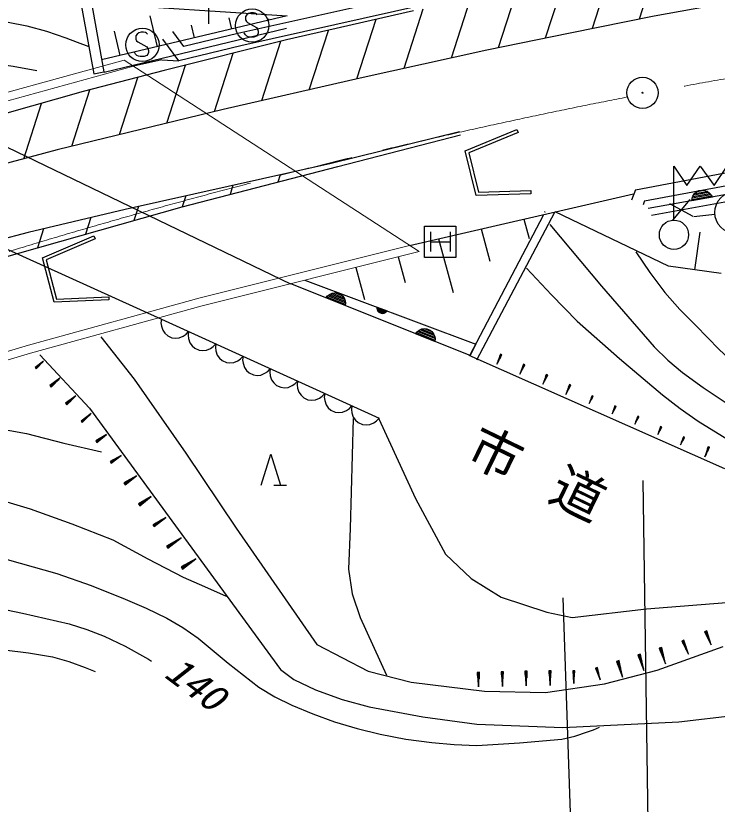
# Model space of a CAD drawing. Units: millimetres, scale not verified. Extents: x 40000 to 680000, y 20000 to 380000.
# Drawn here: x 138342 to 171899, y 262866 to 300565 of the extents above; entities that cross this region are included whole.
import ezdxf
from ezdxf.enums import TextEntityAlignment as Align

# ---------------------------------------------------------------- set-up
doc = ezdxf.new("R2010")
doc.units = ezdxf.units.MM
doc.header["$LTSCALE"] = 1000
doc.linetypes.add('CHAIN', pattern=[18.5, 12, -1.5, 3.5, -1.5])
for name, color, linetype, lineweight in [('M-BGD', 7, 'Continuous', 25), ('M-BMK', 2, 'CHAIN', 13), ('M-STR', 1, 'Continuous', 13)]:
    doc.layers.add(name, color=color, linetype=linetype, lineweight=lineweight)
doc.styles.add('ＭＳ ゴシック', font='')
doc.styles.get('ＭＳ ゴシック').set_extended_font_data('MS Gothic')

# ---------------------------------------------------------------- blocks, each defined once
blk = doc.blocks.new('BUHIN1')
at = {"color": 7, "linetype": 'Continuous', "lineweight": 25}
for radius in [746, 22.5]:
    blk.add_circle((0, 0), radius, dxfattribs=at)
blk = doc.blocks.new('BUHIN18')
at = {"color": 7, "linetype": 'Continuous', "lineweight": 25}
for p, q in [((654, -106), (106, 654)), ((-106, -654), (-654, 106)), ((380, 274), (-380, -274))]:
    blk.add_line(p, q, dxfattribs=at)
blk.add_lwpolyline([(169, 1047), (1047, -169), (-169, -1047), (-1047, 169)], close=True, dxfattribs=at)
blk = doc.blocks.new('BUHIN19')
at = {"color": 7, "linetype": 'Continuous', "lineweight": 25}
blk.add_lwpolyline([(101, -564), (165, -577), (230, -564), (307, -528), (408, -456), (476, -372), (512, -272), (503, -170), (452, -93), (414, -47), (341, -1), (270, 2), (-231, -49), (-312, -18), (-397, 44), (-447, 127), (-468, 205), (-465, 296), (-386, 398), (-236, 505), (-164, 542), (-82, 558), (5, 546), (105, 505)], dxfattribs=at)
blk.add_circle((0, 0), 796, dxfattribs=at)
blk = doc.blocks.new('BUHIN21')
at = {"color": 7, "linetype": 'Continuous', "lineweight": 25}
blk.add_line((1170, -1622), (3, -4), dxfattribs=at)
blk.add_lwpolyline([(1778, -1183), (562, -2061), (269, -1655), (1486, -778)], close=True, dxfattribs=at)
blk = doc.blocks.new('BUHIN24')
at = {"color": 7, "linetype": 'Continuous', "lineweight": 25}
blk.add_circle((0, 0), 995, dxfattribs=at)
blk = doc.blocks.new('BUHIN32')
at = {"color": 7, "linetype": 'Continuous', "lineweight": 25}
blk.add_lwpolyline([(701, 141), (616, 291), (505, 411), (337, 538), (166, 591), (-9, 611), (-227, 567), (-381, 482), (-518, 367), (-624, 185), (-678, 32), (-701, -141)], dxfattribs=at)
blk = doc.blocks.new('BUHIN64')
at = {"color": 7, "linetype": 'Continuous', "lineweight": 25}
for p, q in [((34, 232), (88, 379)), ((133, 362), (-111, -302)), ((-63, -126), (118, 368)), ((-33, -137), (148, 357)), ((103, 373), (-13, 56)), ((159, 353), (43, 35)), ((123, 200), (176, 346))]:
    blk.add_line(p, q, dxfattribs=at)
blk.add_lwpolyline([(80, 397), (-138, -375), (196, 354)], close=True, dxfattribs=at)
blk = doc.blocks.new('BUHIN65')
at = {"color": 7, "linetype": 'Continuous', "lineweight": 25}
for p, q in [((117, 317), (-97, -264)), ((-55, -110), (103, 322)), ((-29, -120), (130, 312)), ((90, 327), (-12, 49)), ((30, 203), (77, 331)), ((140, 309), (37, 31)), ((107, 175), (154, 303))]:
    blk.add_line(p, q, dxfattribs=at)
blk.add_lwpolyline([(70, 347), (-121, -328), (172, 310)], close=True, dxfattribs=at)
blk = doc.blocks.new('BUHIN66')
at = {"color": 7, "linetype": 'Continuous', "lineweight": 25}
for p, q in [((100, 272), (-83, -227)), ((-47, -94), (89, 276)), ((-25, -103), (111, 268)), ((77, 280), (-10, 42)), ((26, 174), (66, 284)), ((120, 264), (32, 27)), ((92, 150), (132, 260))]:
    blk.add_line(p, q, dxfattribs=at)
blk.add_lwpolyline([(60, 298), (-104, -282), (147, 266)], close=True, dxfattribs=at)
blk = doc.blocks.new('BUHIN67')
at = {"color": 7, "linetype": 'Continuous', "lineweight": 25}
for p, q in [((68, 282), (-56, -235)), ((-36, -99), (56, 284)), ((44, 287), (-15, 41)), ((-13, -105), (79, 279)), ((5, 176), (33, 290)), ((88, 277), (29, 30)), ((74, 160), (101, 273))]:
    blk.add_line(p, q, dxfattribs=at)
blk.add_lwpolyline([(25, 303), (-70, -292), (115, 281)], close=True, dxfattribs=at)
blk = doc.blocks.new('BUHIN69')
at = {"color": 7, "linetype": 'Continuous', "lineweight": 25}
for p, q in [((201, -271), (-168, 226)), ((-84, 90), (190, -280)), ((-62, 107), (212, -263)), ((181, -286), (5, -48)), ((224, -255), (48, -17)), ((87, -186), (169, -295)), ((154, -137), (235, -246))]:
    blk.add_line(p, q, dxfattribs=at)
blk.add_lwpolyline([(252, -249), (-208, 281), (165, -313)], close=True, dxfattribs=at)
blk = doc.blocks.new('BUHIN72')
at = {"color": 7, "linetype": 'Continuous', "lineweight": 25}
for p, q in [((307, -234), (-256, 195)), ((-121, 72), (297, -247)), ((-102, 98), (317, -221)), ((290, -256), (21, -51)), ((326, -208), (58, -4)), ((155, -176), (279, -271)), ((212, -101), (336, -196))]:
    blk.add_line(p, q, dxfattribs=at)
blk.add_lwpolyline([(356, -193), (-318, 242), (281, -292)], close=True, dxfattribs=at)
blk = doc.blocks.new('BUHIN73')
at = {"color": 7, "linetype": 'Continuous', "lineweight": 25}
for p, q in [((285, -181), (-238, 151)), ((-111, 54), (278, -193)), ((-96, 77), (293, -169)), ((300, -157), (50, 1)), ((272, -202), (22, -43)), ((148, -142), (264, -215)), ((192, -72), (308, -145))]:
    blk.add_line(p, q, dxfattribs=at)
blk.add_lwpolyline([(325, -142), (-296, 187), (266, -233)], close=True, dxfattribs=at)
blk = doc.blocks.new('BUHIN74')
at = {"color": 7, "linetype": 'Continuous', "lineweight": 25}
for p, q in [((48, -236), (-40, 197)), ((-27, 84), (38, -238)), ((-8, 88), (58, -234)), ((31, -240), (-11, -33)), ((0, -147), (20, -242)), ((68, -232), (26, -25)), ((58, -135), (77, -230))]:
    blk.add_line(p, q, dxfattribs=at)
blk.add_lwpolyline([(88, -237), (-50, 245), (12, -253)], close=True, dxfattribs=at)
blk = doc.blocks.new('BUHIN75')
at = {"color": 7, "linetype": 'Continuous', "lineweight": 25}
for p, q in [((38, -189), (-32, 158)), ((-22, 67), (31, -191)), ((-6, 70), (46, -188)), ((25, -192), (-9, -26)), ((0, -117), (16, -194)), ((54, -186), (20, -20)), ((46, -108), (62, -184))]:
    blk.add_line(p, q, dxfattribs=at)
blk.add_lwpolyline([(70, -190), (-40, 196), (9, -202)], close=True, dxfattribs=at)
blk = doc.blocks.new('BUHIN76')
at = {"color": 7, "linetype": 'Continuous', "lineweight": 25}
for p, q in [((60, -234), (-50, 195)), ((-31, 82), (50, -236)), ((-12, 87), (69, -231)), ((43, -238), (-10, -33)), ((8, -146), (32, -241)), ((79, -229), (27, -24)), ((65, -132), (89, -226))]:
    blk.add_line(p, q, dxfattribs=at)
blk.add_lwpolyline([(99, -233), (-62, 242), (24, -252)], close=True, dxfattribs=at)
blk = doc.blocks.new('BUHIN132')
at = {"color": 7, "linetype": 'Continuous', "lineweight": 25}
for p, q in [((-54, -640), (54, 640)), ((636, 83), (-636, -83))]:
    blk.add_line(p, q, dxfattribs=at)
blk = doc.blocks.new('BUHIN138')
at = {"color": 7, "linetype": 'Continuous', "lineweight": 25}
blk.add_line((-555, 520), (-1042, 169), dxfattribs=at)
blk.add_lwpolyline([(-66, 873), (439, -608), (-808, 338)], dxfattribs=at)
blk = doc.blocks.new('BUHIN160')
at = {"color": 7, "linetype": 'Continuous', "lineweight": 25}
for p, q in [((476, 54), (-446, -176)), ((-406, -230), (467, -12)), ((446, -82), (-352, -281)), ((-294, -331), (412, -155)), ((369, -230), (-218, -376)), ((-89, -409), (273, -318))]:
    blk.add_line(p, q, dxfattribs=at)
blk.add_lwpolyline([(485, 121), (474, 0), (442, -109), (374, -239), (282, -324), (177, -389), (26, -426), (-97, -418), (-218, -387), (-339, -304), (-421, -224), (-485, -121)], close=True, dxfattribs=at)
blk = doc.blocks.new('BUHIN167')
at = {"color": 7, "linetype": 'Continuous', "lineweight": 25}
for p, q in [((375, 298), (-285, -385)), ((-223, -410), (403, 237)), ((421, 166), (-150, -425)), ((-74, -436), (432, 87)), ((435, 0), (15, -435)), ((141, -394), (400, -126))]:
    blk.add_line(p, q, dxfattribs=at)
blk.add_lwpolyline([(347, 360), (402, 251), (432, 142), (444, -5), (411, -126), (356, -236), (248, -348), (140, -406), (20, -443), (-127, -437), (-239, -413), (-347, -360)], close=True, dxfattribs=at)

msp = doc.modelspace()

# ---------------------------------------------------------------- linework, layer by layer
at = {"layer": 'M-BGD'}
for p, q in [((168912, 302737), (168163, 300397)), ((161469, 302512), (148970, 299712)), ((166713, 302426), (165919, 299949)), ((164503, 302082), (163673, 299492)), ((141338, 301834), (142070, 297789)), ((141835, 301897), (142562, 297878)), ((161580, 301922), (149111, 299129)), ((162285, 301714), (161425, 299028)), ((160056, 301308), (159168, 298537)), ((172904, 301271), (168877, 300539)), ((141960, 301165), (151329, 300556)), ((157819, 300883), (156908, 298037)), ((151329, 300556), (142445, 298453)), ((145117, 299086), (144767, 300564)), ((148679, 299929), (148551, 300468)), ((157368, 300797), (151294, 299411)), ((168877, 300539), (164867, 299739)), ((146898, 299507), (146754, 300113)), ((150460, 300350), (150442, 300423)), ((155560, 300384), (154647, 297537)), ((142568, 297868), (151298, 299966)), ((143336, 298664), (143059, 299833)), ((146389, 299088), (145857, 299809)), ((148970, 299712), (146389, 299088)), ((152382, 297021), (153295, 299868)), ((164867, 299739), (160875, 298914)), ((146143, 298411), (145375, 299453)), ((151294, 299411), (145441, 297950)), ((150118, 296506), (151027, 299345)), ((149111, 299129), (146143, 298411)), ((147853, 295991), (148745, 298775)), ((160875, 298914), (154810, 297574)), ((145334, 298466), (143978, 298151)), ((145334, 298466), (146143, 298411)), ((145574, 295432), (146462, 298205)), ((145441, 297950), (141574, 296940)), ((142070, 297789), (142562, 297878)), ((143297, 294881), (144175, 297620)), ((154810, 297574), (148261, 296083)), ((141574, 296940), (137798, 295874)), ((141021, 294329), (141883, 297021)), ((138730, 293732), (139577, 296377)), ((133989, 296172), (151483, 287748)), ((148261, 296083), (140316, 294158)), ((159573, 295015), (153427, 293509)), ((153753, 293357), (159611, 294870)), ((159835, 294107), (162311, 295126)), ((162368, 294987), (160012, 294017)), ((162311, 295126), (162368, 294987)), ((140316, 294158), (124506, 289910)), ((127631, 294077), (145311, 286060)), ((160367, 291974), (159835, 294107)), ((160012, 294017), (160483, 292127)), ((153427, 293509), (143568, 291305)), ((146297, 291433), (153753, 293357)), ((167988, 292244), (174910, 293546)), ((150994, 292965), (150882, 292616)), ((168427, 291716), (175020, 292957)), ((178891, 293193), (168601, 291346)), ((168758, 291024), (177249, 292596)), ((148732, 292459), (148593, 292025)), ((160483, 292127), (162984, 292203)), ((162984, 292203), (162989, 292053)), ((167988, 292244), (167796, 291747)), ((146470, 291954), (146303, 291434)), ((157181, 289586), (167895, 292049)), ((162989, 292053), (160367, 291974)), ((135918, 288491), (146297, 291433)), ((144208, 291448), (143994, 290780)), ((168427, 291716), (168356, 291531)), ((143568, 291305), (138942, 290204)), ((160057, 284319), (163609, 291064)), ((160400, 284115), (164122, 291181)), ((163638, 291202), (163642, 291181)), ((163644, 291181), (163674, 291187)), ((169572, 288595), (164145, 291187)), ((171778, 291058), (170783, 290958)), ((141938, 290917), (141684, 290125)), ((162644, 290842), (162898, 289909)), ((139665, 290376), (139375, 289470)), ((160605, 290373), (161025, 288828)), ((138942, 290204), (133791, 288859)), ((139614, 288989), (142076, 290043)), ((142135, 289905), (139792, 288902)), ((142076, 290043), (142135, 289905)), ((158565, 289904), (159266, 287326)), ((170829, 288423), (171075, 290213)), ((140176, 286864), (139614, 288989)), ((139792, 288902), (140290, 287019)), ((156634, 289037), (156968, 287806)), ((154605, 288529), (155020, 287001)), ((172086, 288250), (169572, 288595)), ((160074, 284322), (151498, 287752)), ((152170, 287920), (160346, 284865)), ((142796, 286979), (140176, 286864)), ((140290, 287019), (142790, 287129)), ((142790, 287129), (142796, 286979)), ((156081, 286425), (155636, 286592)), ((155637, 286558), (156059, 286400)), ((156030, 286378), (155645, 286522)), ((155655, 286485), (155996, 286357)), ((155957, 286338), (155673, 286444)), ((155717, 286394), (155892, 286329)), ((145308, 286061), (155724, 281321)), ((142404, 285222), (144010, 283187)), ((160346, 284865), (160074, 284322)), ((139493, 284353), (141868, 281799)), ((160018, 284344), (172242, 278925)), ((139283, 283739), (139443, 283877)), ((139537, 283948), (139288, 283734)), ((139295, 283726), (139630, 284015)), ((139550, 283933), (139301, 283718)), ((139350, 283811), (139276, 283748)), ((139308, 283711), (139468, 283849)), ((139388, 283767), (139314, 283703)), ((144010, 283187), (146474, 279653)), ((141868, 281799), (151013, 269309)), ((154482, 281316), (154344, 276052)), ((155715, 281289), (157470, 277478)), ((146474, 279653), (148883, 276065)), ((168610, 261017), (168352, 278349)), ((157470, 277478), (158896, 274818)), ((148883, 276065), (152739, 270496)), ((154344, 276052), (154262, 274105)), ((158896, 274818), (160129, 273667)), ((154262, 274105), (154427, 272926)), ((160129, 273667), (161555, 272762)), ((154427, 272926), (154811, 271802)), ((161555, 272762), (163748, 272049)), ((164507, 272741), (165092, 256168)), ((164955, 271802), (168519, 272214)), ((168519, 272214), (172741, 272543)), ((163748, 272049), (164955, 271802)), ((154811, 271802), (156072, 269033)), ((152739, 270496), (155195, 269229)), ((169031, 269283), (172184, 270408)), ((151013, 269309), (151651, 268823)), ((155195, 269229), (157252, 268708)), ((165002, 269110), (165001, 269227)), ((165013, 269227), (165016, 268973)), ((165030, 268832), (165025, 269227)), ((165037, 269227), (165043, 268696)), ((165054, 268833), (165049, 269227)), ((165058, 269227), (165061, 268974)), ((165073, 269110), (165071, 269227)), ((166125, 269258), (166091, 269370)), ((166102, 269374), (166176, 269131)), ((166228, 269000), (166114, 269377)), ((166125, 269381), (166279, 268873)), ((166251, 269007), (166137, 269384)), ((166145, 269387), (166219, 269144)), ((166192, 269279), (166158, 269391)), ((166509, 268625), (169031, 269283)), ((151651, 268823), (152673, 268338)), ((157252, 268708), (160761, 268269)), ((163685, 268214), (166509, 268625)), ((152673, 268338), (153950, 267878)), ((160761, 268269), (163685, 268214)), ((153950, 267878), (155253, 267521)), ((155253, 267521), (157808, 267047)), ((157808, 267047), (160402, 266688)), ((170060, 266808), (173035, 267151)), ((160402, 266688), (164513, 266529)), ((164513, 266529), (170060, 266808))]:
    msp.add_line(p, q, dxfattribs=at)
for points in [[(131372, 300605), (132205, 300550), (134651, 300496), (137090, 300382), (137979, 300264), (138868, 300085), (139811, 299827), (140735, 299512), (141285, 299304), (141833, 299089)], [(132198, 298460), (134637, 298420), (137067, 298320), (138213, 298158), (139355, 297949)], [(169830, 290794), (169830, 293374), (170440, 292444), (171080, 293374), (171750, 292444), (172370, 293374)], [(163894, 290580), (166364, 287637), (168882, 284728), (169538, 284103), (170242, 283516), (171223, 282793), (172238, 282119), (172968, 281691), (173727, 281318), (174957, 280822), (176213, 280382), (177866, 279800), (179543, 279275), (181029, 278917), (182498, 278500), (183713, 278068), (184927, 277597)], [(168012, 289282), (168674, 288292), (169388, 287334), (170107, 286526), (170880, 285748), (171998, 284613), (173157, 283522), (173666, 283191), (174208, 282911), (174962, 282603), (175745, 282350), (178639, 281665), (181557, 281036), (182519, 280858), (183463, 280621), (184240, 280341), (185006, 280000), (186157, 279424), (187301, 278821)], [(162782, 288503), (163968, 287216), (165203, 285965), (167221, 284180), (169287, 282433), (170119, 281782), (170988, 281179), (172363, 280341), (173770, 279553), (174524, 279169), (175310, 278835), (176183, 278555), (177086, 278328), (178650, 278003), (180216, 277708)], [(131635, 281983), (132828, 281647), (134033, 281370), (136452, 281015), (138862, 280599), (140648, 280133), (142446, 279711)], [(127679, 279750), (128873, 279303), (130097, 278908), (131213, 278629), (132351, 278407), (134411, 278085), (136460, 277704), (137756, 277373), (139036, 276984), (141018, 276279), (142992, 275514), (144656, 274593), (146351, 273723), (147371, 273272), (148400, 272817)], [(120475, 276870), (123592, 276168), (126702, 275405), (127769, 275036), (128816, 274610), (130194, 273959), (131594, 273365), (132298, 273162), (133030, 273014), (134738, 272768), (136430, 272463), (138665, 272004), (140901, 271484), (141749, 271221), (142574, 270901), (143571, 270420), (144554, 269878), (144694, 269798), (144842, 269714)], [(115394, 275040), (117210, 275019), (119022, 274939), (120681, 274783), (122346, 274565), (123320, 274394), (124281, 274165), (125320, 273838), (126352, 273451), (128982, 272328), (131644, 271258), (132571, 271012), (133524, 270822), (135650, 270503), (137791, 270242), (138954, 270105), (140103, 269909), (140887, 269687), (141665, 269404), (141907, 269309), (142148, 269212)], [(136168, 275063), (140302, 273906), (141947, 273322), (143583, 272677), (144581, 272247), (145562, 271759), (146333, 271312), (147071, 270814), (148502, 269612), (149967, 268460), (150743, 268007), (151548, 267607), (152551, 267184), (153586, 266814), (154666, 266484), (155771, 266210), (156999, 265984), (158246, 265816), (159319, 265719), (160404, 265682), (162432, 265801), (164470, 265982), (165087, 266123), (165691, 266322), (165981, 266431), (166270, 266544)]]:
    msp.add_lwpolyline(points, dxfattribs=at)
for points in [[(156104, 286450), (156065, 286403), (156021, 286368), (155956, 286333), (155894, 286324), (155832, 286327), (155760, 286355), (155711, 286393), (155670, 286440), (155644, 286509), (155633, 286565), (155635, 286625)], [(139313, 283691), (139667, 284046), (139263, 283750)], [(164990, 269237), (165044, 268638), (165083, 269238)], [(166078, 269377), (166296, 268817), (166166, 269404)]]:
    msp.add_lwpolyline(points, close=True, dxfattribs=at)
msp.add_circle((169830, 290094), 700, dxfattribs=at)
at = {"layer": 'M-BMK'}
for start, end in [(86.51691, 100.77527), (101.06418, 107.41769)]:
    msp.add_arc((224489, 5783), 296408, start, end, dxfattribs=at)
at = {"layer": 'M-STR'}
for p, q in [((143529, 298442), (134657, 296006)), ((157640, 289288), (143529, 298442)), ((143978, 298151), (134763, 295620)), ((147157, 287079), (157181, 289586)), ((147259, 286692), (157640, 289288)), ((138943, 284820), (147157, 287079)), ((139053, 284435), (147259, 286692)), ((133575, 283224), (138943, 284820)), ((134015, 282937), (139053, 284435))]:
    msp.add_line(p, q, dxfattribs=at)

# ---------------------------------------------------------------- block references
at = {"layer": 'M-BGD', "rotation": 144.19029}
for name, p in [('BUHIN21', (147561, 300174)), ('BUHIN19', (149648, 300094)), ('BUHIN19', (144400, 299170)), ('BUHIN1', (168328, 296884)), ('BUHIN24', (172773, 291157)), ('BUHIN132', (170173, 291286)), ('BUHIN167', (171173, 291807)), ('BUHIN18', (158647, 289760)), ('BUHIN160', (153642, 286895)), ('BUHIN32', (145959, 285765)), ('BUHIN160', (157930, 285179)), ('BUHIN32', (147261, 285172)), ('BUHIN32', (148563, 284580)), ('BUHIN32', (149865, 283987)), ('BUHIN74', (161464, 284140)), ('BUHIN32', (151167, 283395)), ('BUHIN74', (162562, 283656)), ('BUHIN67', (140229, 283040)), ('BUHIN32', (152469, 282802)), ('BUHIN74', (163659, 283172)), ('BUHIN74', (164757, 282687)), ('BUHIN67', (140981, 282198)), ('BUHIN32', (153771, 282209)), ('BUHIN75', (165855, 282203)), ('BUHIN32', (155073, 281617)), ('BUHIN67', (141723, 281346)), ('BUHIN75', (166952, 281718)), ('BUHIN75', (168044, 281222)), ('BUHIN75', (169137, 280726)), ('BUHIN66', (142440, 280376)), ('BUHIN75', (170229, 280231)), ('BUHIN76', (171404, 279715)), ('BUHIN66', (143136, 279377)), ('BUHIN138', (150543, 278861)), ('BUHIN65', (143833, 278378)), ('BUHIN65', (144529, 277380)), ('BUHIN65', (145225, 276381)), ('BUHIN64', (145921, 275382)), ('BUHIN64', (146618, 274384)), ('BUHIN73', (171478, 270811)), ('BUHIN73', (170386, 270363)), ('BUHIN72', (169300, 269966)), ('BUHIN72', (168279, 269646)), ('BUHIN72', (167257, 269332)), ('BUHIN69', (160481, 268823)), ('BUHIN69', (161621, 268847)), ('BUHIN69', (162761, 268872)), ('BUHIN69', (163901, 268896))]:
    msp.add_blockref(name, p, dxfattribs=at)

# ---------------------------------------------------------------- texts
at = {"layer": 'M-BGD', "style": 'ＭＳ ゴシック', "oblique": 15, "width": 1.1}
msp.add_text('140', height=1320, rotation=323.1, dxfattribs=at).set_placement((145132, 268681), align=Align.BOTTOM_LEFT)
at = {"layer": 'M-BGD', "insert": (159688, 279178), "char_height": 1833, "attachment_point": 7, "rotation": 334.1, "style": 'ＭＳ ゴシック'}
msp.add_mtext('\\T1.76;市道', dxfattribs=at)

doc.saveas('drawing.dxf')
